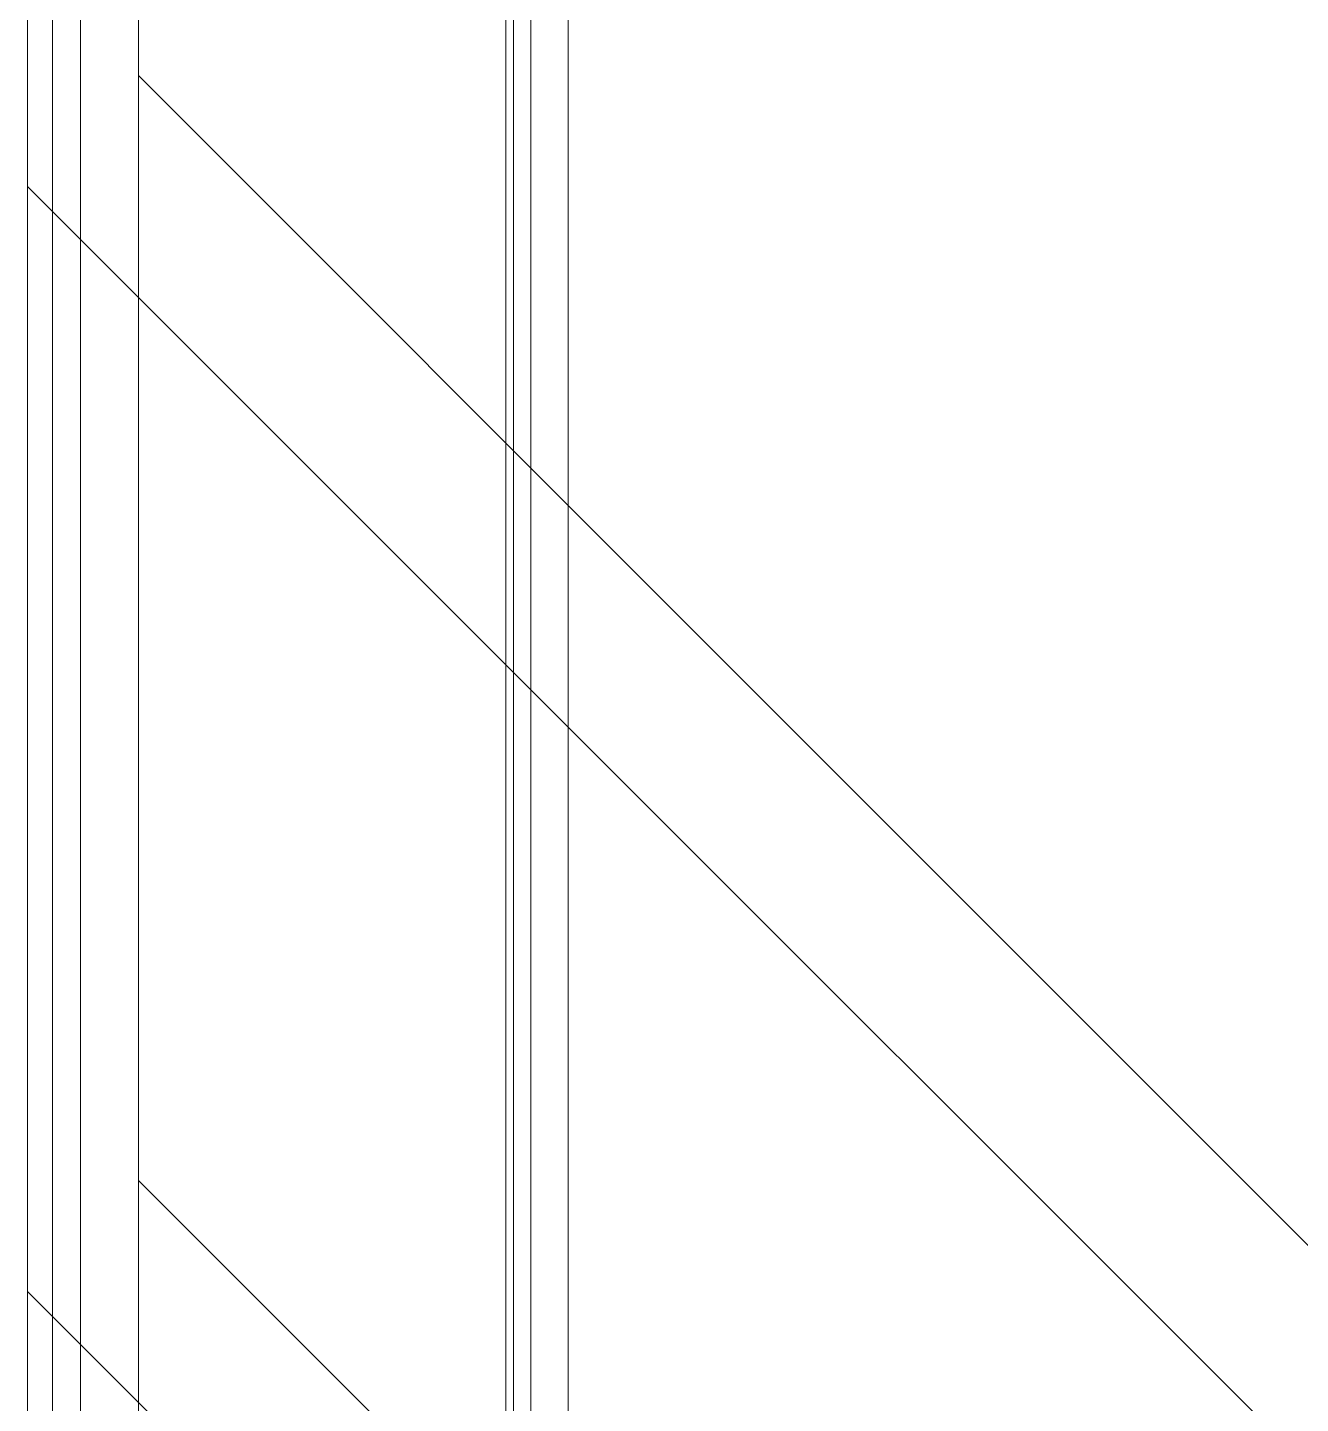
# Model space of a CAD drawing. Header units: millimetres. Extents: x -32954 to 151739, y -65671 to 56243.
# Drawn here: x -11404.19 to -11363.45, y -48915.26 to -48871.24 of the extents above; entities that cross this region are included whole.
import ezdxf

# ---------------------------------------------------------------- set-up
doc = ezdxf.new("R2010")
doc.units = ezdxf.units.MM
doc.layers.add('G-IMPT', color=7, linetype='Continuous', lineweight=9)
doc.layers.add('I-FURN', color=7, linetype='Continuous', lineweight=9)

# ---------------------------------------------------------------- blocks, each defined once
blk = doc.blocks.new('М25-М26_Столик манипуляционный - МСК-5501_dwg-9496848-О_ТХ_01')
at = {"layer": 'G-IMPT'}
for p, q in [((318.6, -16.208), (318.6, -405.607)), ((318.6, -16.208), (318.6, -405.607)), ((318.6, -405.607), (318.6, -16.208)), ((318.6, -16.208), (318.6, -405.607)), ((319.5, -405.607), (319.5, -16.208)), ((319.5, -16.208), (319.5, -405.607)), ((320.3, -405.607), (320.3, -16.208)), ((320.3, -405.607), (320.3, -16.208)), ((320.3, -16.208), (320.3, -405.607)), ((320.3, -405.607), (320.3, -16.208)), ((320.3, -16.208), (320.3, -405.607)), ((320.3, -16.208), (320.3, -405.607)), ((304.754, -17.881), (304.754, -402.442)), ((316.754, -402.442), (316.754, -17.881)), ((303, -401.907), (303, -19.907)), ((303, -19.907), (303, -401.907)), ((303, -19.907), (303, -401.907)), ((303, -19.907), (303, -401.907)), ((304.2, -19.907), (304.2, -401.907)), ((304.2, -19.907), (304.2, -401.907)), ((304.2, -19.907), (304.2, -401.907)), ((304.2, -19.907), (304.2, -401.907)), ((305, -19.907), (305, -401.907)), ((305, -401.907), (305, -19.907)), ((305, -401.907), (305, -19.907)), ((305, -19.907), (305, -401.907)), ((305, -19.907), (305, -401.907)), ((305, -19.907), (305, -401.907)), ((307.926, -27.124), (320.3, -39.498)), ((320.3, -39.498), (307.926, -27.124)), ((320.3, -39.498), (320.3, -74.854)), ((320.3, -74.854), (320.3, -39.498)), ((316.754, -43.044), (316.754, -78.4))]:
    blk.add_line(p, q, dxfattribs=at)
at = {"layer": 'G-IMPT', "flags": 128}
for points in [[(320.3, -74.854), (301.738, -56.292), (283.177, -37.73), (264.615, -19.169), (246.054, -0.607)], [(246.054, -0.607), (264.615, -19.169), (283.177, -37.73), (301.738, -56.292), (320.3, -74.854)], [(242.508, -4.153), (261.069, -22.715), (279.631, -41.276), (298.193, -59.838), (316.754, -78.4)], [(318.6, -16.208), (318.6, -113.558), (318.6, -210.907), (318.6, -308.257), (318.6, -405.607)], [(318.6, -16.208), (318.6, -113.558), (318.6, -210.907), (318.6, -308.257), (318.6, -405.607)], [(319.5, -405.607), (319.5, -308.257), (319.5, -210.907), (319.5, -113.558), (319.5, -16.208)], [(304.754, -17.881), (304.754, -114.021), (304.754, -210.161), (304.754, -306.302), (304.754, -402.442)], [(316.754, -402.442), (316.754, -306.302), (316.754, -210.161), (316.754, -114.021), (316.754, -17.881)], [(305, -401.907), (305, -306.407), (305, -210.907), (305, -115.407), (305, -19.907)], [(316.754, -43.044), (313.66, -39.951), (310.567, -36.857), (307.473, -33.763), (304.38, -30.67)], [(316.754, -78.4), (316.754, -69.561), (316.754, -60.722), (316.754, -51.883), (316.754, -43.044)]]:
    blk.add_lwpolyline(points, dxfattribs=at)
blk = doc.blocks.new('М25-М26_Столик манипуляционный - М25_Столик манипуляционный-8676404-О_ТХ_01')
blk.add_blockref('М25-М26_Столик манипуляционный - МСК-5501_dwg-9496848-О_ТХ_01', (0, 0))

msp = doc.modelspace()

# ---------------------------------------------------------------- block references
at = {"layer": 'I-FURN', "rotation": 180}
msp.add_blockref('М25-М26_Столик манипуляционный - М25_Столик манипуляционный-8676404-О_ТХ_01', (-11083.886, -48951.174), dxfattribs=at)

doc.saveas('drawing.dxf')
